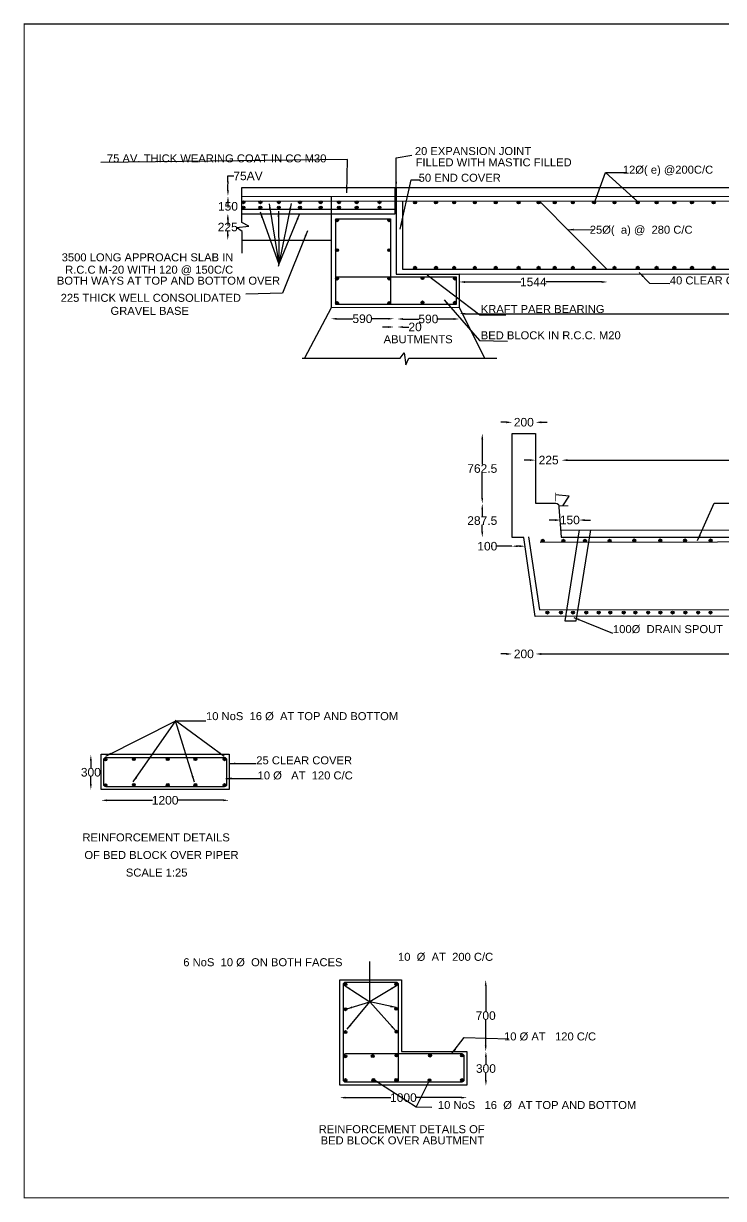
# Model space of a CAD drawing. Header units: inches. Extents: x 259149 to 276530, y -202152 to -191877.
# Drawn here: x 259149 to 265265, y -202152 to -191877 of the extents above; entities that cross this region are included whole.
import ezdxf

# ---------------------------------------------------------------- set-up
doc = ezdxf.new("R2010")
doc.units = ezdxf.units.IN
doc.header["$MEASUREMENT"] = 0
doc.styles.get("Standard").update_dxf_attribs({"font": 'arial.ttf'})
doc.dimstyles.new('ST100', dxfattribs={"dimtxt": 75, "dimasz": 50, "dimexe": 0, "dimexo": 300, "dimgap": 0.09, "dimtad": 0, "dimtih": 1, "dimtoh": 1, "dimdec": 0, "dimzin": 0, "dimdsep": 46, "dimtxsty": 'Standard', "dimcen": 0, "dimse1": 1, "dimse2": 1, "dimadec": 0, "dimazin": 0, "dimtfac": 1, "dimtdec": 0, "dimtofl": 0, "dimtmove": 0, "dimatfit": 3, "dimfxl": 2000, "dimtolj": 1, "dimtzin": 0, "dimarcsym": 0})

# ---------------------------------------------------------------- blocks, each defined once
blk = doc.blocks.new('*D7')
at = {"color": 0, "lineweight": -2, "transparency": 16777216}
for p, q in [((263187, -200290), (263187, -200515)), ((263187, -200816), (263187, -200592))]:
    blk.add_line(p, q, dxfattribs=at)
at = {"color": 0, "transparency": 16777216}
for points in [[(263179, -200290), (263195, -200290), (263187, -200240)], [(263179, -200816), (263195, -200816), (263187, -200866)]]:
    blk.add_solid(points, dxfattribs=at)
at = {"layer": 'Defpoints', "color": 0, "transparency": 16777216}
for p in [(263189, -200240), (263187, -200866), (263189, -200866)]:
    blk.add_point(p, dxfattribs=at)
at = {"color": 0, "transparency": 16777216, "insert": (263187, -200553), "char_height": 75, "attachment_point": 5}
blk.add_mtext('\\A1;700', dxfattribs=at)
blk = doc.blocks.new('*D8')
at = {"color": 0, "lineweight": -2, "transparency": 16777216}
for p, q in [((263189, -200916), (263189, -200978)), ((263189, -201116), (263189, -201055))]:
    blk.add_line(p, q, dxfattribs=at)
at = {"color": 0, "transparency": 16777216}
for points in [[(263180, -200916), (263197, -200916), (263189, -200866)], [(263180, -201116), (263197, -201116), (263189, -201166)]]:
    blk.add_solid(points, dxfattribs=at)
at = {"layer": 'Defpoints', "color": 0, "transparency": 16777216}
for p in [(263187, -200866), (263187, -201166), (263189, -201166)]:
    blk.add_point(p, dxfattribs=at)
at = {"color": 0, "transparency": 16777216, "insert": (263189, -201016), "char_height": 75, "attachment_point": 5}
blk.add_mtext('\\A1;300', dxfattribs=at)
blk = doc.blocks.new('*D9')
at = {"color": 0, "lineweight": -2, "transparency": 16777216}
for p, q in [((261961, -201270), (262359, -201270)), ((262974, -201270), (262576, -201270))]:
    blk.add_line(p, q, dxfattribs=at)
at = {"color": 0, "transparency": 16777216}
for points in [[(261961, -201262), (261961, -201278), (261911, -201270)], [(262974, -201262), (262974, -201278), (263024, -201270)]]:
    blk.add_solid(points, dxfattribs=at)
at = {"layer": 'Defpoints', "color": 0, "transparency": 16777216}
for p in [(261911, -201266), (263024, -201266), (263024, -201270)]:
    blk.add_point(p, dxfattribs=at)
at = {"color": 0, "transparency": 16777216, "insert": (262468, -201270), "char_height": 75, "attachment_point": 5}
blk.add_mtext('\\A1;1000', dxfattribs=at)
blk = doc.blocks.new('*D10')
at = {"color": 0, "lineweight": -2, "transparency": 16777216}
for p, q in [((259877, -198670), (260277, -198670)), ((260894, -198670), (260494, -198670))]:
    blk.add_line(p, q, dxfattribs=at)
at = {"color": 0, "transparency": 16777216}
for points in [[(259877, -198662), (259877, -198678), (259827, -198670)], [(260894, -198662), (260894, -198678), (260944, -198670)]]:
    blk.add_solid(points, dxfattribs=at)
at = {"layer": 'Defpoints', "color": 0, "transparency": 16777216}
for p in [(259827, -198668), (260944, -198668), (260944, -198670)]:
    blk.add_point(p, dxfattribs=at)
at = {"color": 0, "transparency": 16777216, "insert": (260386, -198670), "char_height": 75, "attachment_point": 5}
blk.add_mtext('\\A1;1200', dxfattribs=at)
blk = doc.blocks.new('*D11')
at = {"color": 0, "lineweight": -2, "transparency": 16777216}
for p, q in [((259737, -198322), (259737, -198386)), ((259737, -198528), (259737, -198463))]:
    blk.add_line(p, q, dxfattribs=at)
at = {"color": 0, "transparency": 16777216}
for points in [[(259729, -198322), (259745, -198322), (259737, -198272)], [(259729, -198528), (259745, -198528), (259737, -198578)]]:
    blk.add_solid(points, dxfattribs=at)
at = {"layer": 'Defpoints', "color": 0, "transparency": 16777216}
for p in [(259737, -198272), (259737, -198272), (259737, -198578)]:
    blk.add_point(p, dxfattribs=at)
at = {"color": 0, "transparency": 16777216, "insert": (259737, -198425), "char_height": 75, "attachment_point": 5}
blk.add_mtext('\\A1;300', dxfattribs=at)
blk = doc.blocks.new('*D20')
at = {"color": 0, "lineweight": -2, "transparency": 16777216}
for p, q in [((263157, -195512), (263157, -195731)), ((263157, -196026), (263157, -195807))]:
    blk.add_line(p, q, dxfattribs=at)
at = {"color": 0, "transparency": 16777216}
for points in [[(263149, -195512), (263165, -195512), (263157, -195462)], [(263149, -196026), (263165, -196026), (263157, -196076)]]:
    blk.add_solid(points, dxfattribs=at)
at = {"layer": 'Defpoints', "color": 0, "transparency": 16777216}
for p in [(263157, -195462), (263157, -196076), (263157, -196076)]:
    blk.add_point(p, dxfattribs=at)
at = {"color": 0, "transparency": 16777216, "insert": (263157, -195769), "char_height": 75, "attachment_point": 5}
blk.add_mtext('\\A1;762.5', dxfattribs=at)
blk = doc.blocks.new('*D21')
at = {"color": 0, "lineweight": -2, "transparency": 16777216}
for p, q in [((263157, -196126), (263157, -196185)), ((263157, -196322), (263157, -196262))]:
    blk.add_line(p, q, dxfattribs=at)
at = {"color": 0, "transparency": 16777216}
for points in [[(263149, -196126), (263165, -196126), (263157, -196076)], [(263149, -196322), (263165, -196322), (263157, -196372)]]:
    blk.add_solid(points, dxfattribs=at)
at = {"layer": 'Defpoints', "color": 0, "transparency": 16777216}
for p in [(263157, -196076), (263157, -196372), (263157, -196372)]:
    blk.add_point(p, dxfattribs=at)
at = {"color": 0, "transparency": 16777216, "insert": (263157, -196224), "char_height": 75, "attachment_point": 5}
blk.add_mtext('\\A1;287.5', dxfattribs=at)
blk = doc.blocks.new('*D26')
at = {"color": 0, "lineweight": -2, "transparency": 16777216}
for p, q in [((263368, -195364), (263318, -195364)), ((263673, -195364), (263723, -195364))]:
    blk.add_line(p, q, dxfattribs=at)
at = {"color": 0, "transparency": 16777216}
for points in [[(263368, -195356), (263368, -195373), (263418, -195364)], [(263673, -195356), (263673, -195373), (263623, -195364)]]:
    blk.add_solid(points, dxfattribs=at)
at = {"layer": 'Defpoints', "color": 0, "transparency": 16777216}
for p in [(263623, -195364), (263418, -195463), (263623, -195463)]:
    blk.add_point(p, dxfattribs=at)
at = {"color": 0, "transparency": 16777216, "insert": (263520, -195364), "char_height": 75, "attachment_point": 5}
blk.add_mtext('\\A1;200', dxfattribs=at)
blk = doc.blocks.new('*D27')
at = {"color": 0, "lineweight": -2, "transparency": 16777216}
for p, q in [((263573, -195695), (263523, -195695)), ((263902, -195695), (263952, -195695))]:
    blk.add_line(p, q, dxfattribs=at)
at = {"color": 0, "transparency": 16777216}
for points in [[(263573, -195687), (263573, -195703), (263623, -195695)], [(263902, -195687), (263902, -195703), (263852, -195695)]]:
    blk.add_solid(points, dxfattribs=at)
at = {"layer": 'Defpoints', "color": 0, "transparency": 16777216}
for p in [(263623, -195697), (263852, -195695), (263852, -195697)]:
    blk.add_point(p, dxfattribs=at)
at = {"color": 0, "transparency": 16777216, "insert": (263737, -195695), "char_height": 75, "attachment_point": 5}
blk.add_mtext('\\A1;225', dxfattribs=at)
blk = doc.blocks.new('*D22')
at = {"color": 0, "lineweight": -2, "transparency": 16777216}
for p, q in [((263902, -195696), (265890, -195696)), ((268105, -195696), (266117, -195696))]:
    blk.add_line(p, q, dxfattribs=at)
at = {"color": 0, "transparency": 16777216}
for points in [[(263902, -195687), (263902, -195704), (263852, -195696)], [(268105, -195687), (268105, -195704), (268155, -195696)]]:
    blk.add_solid(points, dxfattribs=at)
at = {"layer": 'Defpoints', "color": 0, "transparency": 16777216}
for p in [(263852, -195695), (268155, -195695), (268155, -195696)]:
    blk.add_point(p, dxfattribs=at)
at = {"color": 0, "transparency": 16777216, "insert": (266003, -195696), "char_height": 75, "attachment_point": 5}
blk.add_mtext('\\A1;4250', dxfattribs=at)
blk = doc.blocks.new('*D28')
at = {"color": 0, "lineweight": -2, "transparency": 16777216}
for p, q in [((263792, -196219), (263742, -196219)), ((264052, -196219), (264102, -196219))]:
    blk.add_line(p, q, dxfattribs=at)
at = {"color": 0, "transparency": 16777216}
for points in [[(263792, -196211), (263792, -196228), (263842, -196219)], [(264052, -196211), (264052, -196228), (264002, -196219)]]:
    blk.add_solid(points, dxfattribs=at)
at = {"layer": 'Defpoints', "color": 0, "transparency": 16777216}
for p in [(264002, -196219), (263842, -196306), (264002, -196306)]:
    blk.add_point(p, dxfattribs=at)
at = {"color": 0, "transparency": 16777216, "insert": (263922, -196219), "char_height": 75, "attachment_point": 5}
blk.add_mtext('\\A1;150', dxfattribs=at)
blk = doc.blocks.new('*D29')
at = {"color": 0, "lineweight": -2, "transparency": 16777216}
for p, q in [((263415, -196448), (263280, -196448)), ((263481, -196448), (263465, -196448))]:
    blk.add_line(p, q, dxfattribs=at)
at = {"color": 0, "transparency": 16777216}
for points in [[(263465, -196439), (263465, -196456), (263415, -196448)], [(263481, -196439), (263481, -196456), (263531, -196448)]]:
    blk.add_solid(points, dxfattribs=at)
at = {"layer": 'Defpoints', "color": 0, "transparency": 16777216}
for p in [(263415, -196449), (263531, -196444), (263531, -196448)]:
    blk.add_point(p, dxfattribs=at)
at = {"color": 0, "transparency": 16777216, "insert": (263201, -196448), "char_height": 75, "attachment_point": 5}
blk.add_mtext('\\A1;100', dxfattribs=at)
blk = doc.blocks.new('*D23')
at = {"color": 0, "lineweight": -2, "transparency": 16777216}
for p, q in [((263368, -197390), (263318, -197390)), ((263672, -197390), (263722, -197390))]:
    blk.add_line(p, q, dxfattribs=at)
at = {"color": 0, "transparency": 16777216}
for points in [[(263368, -197382), (263368, -197399), (263418, -197390)], [(263672, -197382), (263672, -197399), (263622, -197390)]]:
    blk.add_solid(points, dxfattribs=at)
at = {"layer": 'Defpoints', "color": 0, "transparency": 16777216}
for p in [(263418, -197391), (263622, -197390), (263622, -197391)]:
    blk.add_point(p, dxfattribs=at)
at = {"color": 0, "transparency": 16777216, "insert": (263520, -197390), "char_height": 75, "attachment_point": 5}
blk.add_mtext('\\A1;200', dxfattribs=at)
blk = doc.blocks.new('*D24')
at = {"color": 0, "lineweight": -2, "transparency": 16777216}
for p, q in [((263672, -197390), (265887, -197390)), ((268330, -197390), (266114, -197390))]:
    blk.add_line(p, q, dxfattribs=at)
at = {"color": 0, "transparency": 16777216}
for points in [[(263672, -197382), (263672, -197399), (263622, -197390)], [(268330, -197382), (268330, -197399), (268380, -197390)]]:
    blk.add_solid(points, dxfattribs=at)
at = {"layer": 'Defpoints', "color": 0, "transparency": 16777216}
for p in [(263622, -197391), (268380, -197386), (268380, -197390)]:
    blk.add_point(p, dxfattribs=at)
at = {"color": 0, "transparency": 16777216, "insert": (266001, -197390), "char_height": 75, "attachment_point": 5}
blk.add_mtext('\\A1;4700', dxfattribs=at)
blk = doc.blocks.new('*D42')
at = {"color": 0, "lineweight": -2, "transparency": 16777216}
for p, q in [((260935, -193336), (260935, -193286)), ((260935, -193592), (260935, -193642))]:
    blk.add_line(p, q, dxfattribs=at)
at = {"color": 0, "transparency": 16777216}
for points in [[(260927, -193336), (260943, -193336), (260935, -193386)], [(260927, -193592), (260943, -193592), (260935, -193542)]]:
    blk.add_solid(points, dxfattribs=at)
at = {"layer": 'Defpoints', "color": 0, "transparency": 16777216}
for p in [(261057, -193386), (260935, -193542), (261057, -193542)]:
    blk.add_point(p, dxfattribs=at)
at = {"color": 0, "transparency": 16777216, "insert": (260935, -193476), "char_height": 75, "attachment_point": 5}
blk.add_mtext('\\A1;150', dxfattribs=at)
blk = doc.blocks.new('*D43')
at = {"color": 0, "lineweight": -2, "transparency": 16777216}
for p, q in [((260935, -193260), (260935, -193210)), ((260935, -193210), (260985, -193210)), ((260935, -193436), (260935, -193486))]:
    blk.add_line(p, q, dxfattribs=at)
at = {"color": 0, "transparency": 16777216}
for points in [[(260927, -193260), (260943, -193260), (260935, -193310)], [(260927, -193436), (260943, -193436), (260935, -193386)]]:
    blk.add_solid(points, dxfattribs=at)
at = {"layer": 'Defpoints', "color": 0, "transparency": 16777216}
for p in [(260935, -193310), (261057, -193310), (261057, -193386)]:
    blk.add_point(p, dxfattribs=at)
at = {"color": 0, "transparency": 16777216, "insert": (261110, -193210), "char_height": 75, "attachment_point": 5}
blk.add_mtext('\\A1;75AV', dxfattribs=at)
blk = doc.blocks.new('*D44')
at = {"color": 0, "lineweight": -2, "transparency": 16777216}
for p, q in [((260933, -193592), (260933, -193618)), ((260933, -193721), (260933, -193695))]:
    blk.add_line(p, q, dxfattribs=at)
at = {"color": 0, "transparency": 16777216}
for points in [[(260925, -193592), (260942, -193592), (260933, -193542)], [(260925, -193721), (260942, -193721), (260933, -193771)]]:
    blk.add_solid(points, dxfattribs=at)
at = {"layer": 'Defpoints', "color": 0, "transparency": 16777216}
for p in [(260933, -193542), (261057, -193542), (261058, -193771)]:
    blk.add_point(p, dxfattribs=at)
at = {"color": 0, "transparency": 16777216, "insert": (260933, -193657), "char_height": 75, "attachment_point": 5}
blk.add_mtext('\\A1;225', dxfattribs=at)
blk = doc.blocks.new('*D33')
at = {"color": 0, "lineweight": -2, "transparency": 16777216}
for p, q in [((261885, -194459), (262027, -194459)), ((262335, -194459), (262193, -194459))]:
    blk.add_line(p, q, dxfattribs=at)
at = {"color": 0, "transparency": 16777216}
for points in [[(261885, -194451), (261885, -194467), (261835, -194459)], [(262335, -194451), (262335, -194467), (262385, -194459)]]:
    blk.add_solid(points, dxfattribs=at)
at = {"layer": 'Defpoints', "color": 0, "transparency": 16777216}
for p in [(261835, -194461), (262385, -194459), (262385, -194461)]:
    blk.add_point(p, dxfattribs=at)
at = {"color": 0, "transparency": 16777216, "insert": (262110, -194459), "char_height": 75, "attachment_point": 5}
blk.add_mtext('\\A1;590', dxfattribs=at)
blk = doc.blocks.new('*D34')
at = {"color": 0, "lineweight": -2, "transparency": 16777216}
for p, q in [((262336, -194531), (262286, -194531)), ((262465, -194531), (262515, -194531))]:
    blk.add_line(p, q, dxfattribs=at)
at = {"color": 0, "transparency": 16777216}
for points in [[(262336, -194523), (262336, -194539), (262386, -194531)], [(262465, -194523), (262465, -194539), (262415, -194531)]]:
    blk.add_solid(points, dxfattribs=at)
at = {"layer": 'Defpoints', "color": 0, "transparency": 16777216}
for p in [(262386, -194530), (262415, -194530), (262415, -194531)]:
    blk.add_point(p, dxfattribs=at)
at = {"color": 0, "transparency": 16777216, "insert": (262570, -194531), "char_height": 75, "attachment_point": 5}
blk.add_mtext('\\A1;20', dxfattribs=at)
blk = doc.blocks.new('*D35')
at = {"color": 0, "lineweight": -2, "transparency": 16777216}
for p, q in [((262464, -194461), (262603, -194461)), ((262908, -194461), (262769, -194461))]:
    blk.add_line(p, q, dxfattribs=at)
at = {"color": 0, "transparency": 16777216}
for points in [[(262464, -194453), (262464, -194469), (262414, -194461)], [(262908, -194453), (262908, -194469), (262958, -194461)]]:
    blk.add_solid(points, dxfattribs=at)
at = {"layer": 'Defpoints', "color": 0, "transparency": 16777216}
for p in [(262414, -194460), (262958, -194460), (262958, -194461)]:
    blk.add_point(p, dxfattribs=at)
at = {"color": 0, "transparency": 16777216, "insert": (262686, -194461), "char_height": 75, "attachment_point": 5}
blk.add_mtext('\\A1;590', dxfattribs=at)
blk = doc.blocks.new('*D36')
at = {"color": 0, "lineweight": -2, "transparency": 16777216}
for p, q in [((263008, -194415), (267929, -194415)), ((273146, -194415), (268153, -194415))]:
    blk.add_line(p, q, dxfattribs=at)
at = {"color": 0, "transparency": 16777216}
for points in [[(263008, -194407), (263008, -194423), (262958, -194415)], [(273146, -194407), (273146, -194423), (273196, -194415)]]:
    blk.add_solid(points, dxfattribs=at)
at = {"layer": 'Defpoints', "color": 0, "transparency": 16777216}
for p in [(262958, -194461), (273196, -194415), (273196, -194461)]:
    blk.add_point(p, dxfattribs=at)
at = {"color": 0, "transparency": 16777216, "insert": (268041, -194415), "char_height": 75, "attachment_point": 5}
blk.add_mtext('\\A1;9700', dxfattribs=at)
blk = doc.blocks.new('*D45')
at = {"color": 0, "lineweight": -2, "transparency": 16777216}
for p, q in [((263006, -194137), (263494, -194137)), ((264200, -194137), (263711, -194137))]:
    blk.add_line(p, q, dxfattribs=at)
at = {"color": 0, "transparency": 16777216}
for points in [[(263006, -194129), (263006, -194146), (262956, -194137)], [(264200, -194129), (264200, -194146), (264250, -194137)]]:
    blk.add_solid(points, dxfattribs=at)
at = {"layer": 'Defpoints', "color": 0, "transparency": 16777216}
for p in [(262956, -194142), (264250, -194137), (264250, -194142)]:
    blk.add_point(p, dxfattribs=at)
at = {"color": 0, "transparency": 16777216, "insert": (263603, -194137), "char_height": 75, "attachment_point": 5}
blk.add_mtext('\\A1;1544', dxfattribs=at)

msp = doc.modelspace()

# ---------------------------------------------------------------- hatches: boundary and pattern name
h = msp.add_hatch(color=256)
edge = h.paths.add_edge_path()
edge.add_arc((261070, -193440.3), 12.6, 0, 360)
h = msp.add_hatch(color=256)
edge = h.paths.add_edge_path()
edge.add_arc((261070, -193487), 12.6, 0, 360)
h = msp.add_hatch(color=256)
edge = h.paths.add_edge_path()
edge.add_arc((261218.4, -193440.3), 12.6, 0, 360)
h = msp.add_hatch(color=256)
edge = h.paths.add_edge_path()
edge.add_arc((261218.4, -193487), 12.6, 0, 360)
h = msp.add_hatch(color=256)
edge = h.paths.add_edge_path()
edge.add_arc((261379.1, -193440.3), 12.6, 0, 360)
h = msp.add_hatch(color=256)
edge = h.paths.add_edge_path()
edge.add_arc((261379.1, -193487), 12.6, 0, 360)
h = msp.add_hatch(color=256)
edge = h.paths.add_edge_path()
edge.add_arc((261564.1, -193440.3), 12.6, 0, 360)
h = msp.add_hatch(color=256)
edge = h.paths.add_edge_path()
edge.add_arc((261564.1, -193487), 12.6, 0, 360)
h = msp.add_hatch(color=256)
edge = h.paths.add_edge_path()
edge.add_arc((261745, -193440.3), 12.6, 0, 360)
h = msp.add_hatch(color=256)
edge = h.paths.add_edge_path()
edge.add_arc((261745, -193487), 12.6, 0, 360)
h = msp.add_hatch(color=256)
edge = h.paths.add_edge_path()
edge.add_arc((261904.7, -193440.3), 12.6, 0, 360)
h = msp.add_hatch(color=256)
edge = h.paths.add_edge_path()
edge.add_arc((261904.7, -193487), 12.6, 0, 360)
h = msp.add_hatch(color=256)
edge = h.paths.add_edge_path()
edge.add_arc((262059.6, -193440.3), 12.6, 0, 360)
h = msp.add_hatch(color=256)
edge = h.paths.add_edge_path()
edge.add_arc((262059.6, -193487), 12.6, 0, 360)
h = msp.add_hatch(color=256)
edge = h.paths.add_edge_path()
edge.add_arc((262259.4, -193440.3), 12.6, 0, 360)
h = msp.add_hatch(color=256)
edge = h.paths.add_edge_path()
edge.add_arc((262259.4, -193487), 12.6, 0, 360)
h = msp.add_hatch(color=256)
edge = h.paths.add_edge_path()
edge.add_arc((262569.7, -193442.4), 12.6, 0, 360)
h = msp.add_hatch(color=256)
edge = h.paths.add_edge_path()
edge.add_arc((262752.6, -193442.4), 12.6, 0, 360)
h = msp.add_hatch(color=256)
edge = h.paths.add_edge_path()
edge.add_arc((262911.2, -193442.4), 12.6, 0, 360)
h = msp.add_hatch(color=256)
edge = h.paths.add_edge_path()
edge.add_arc((263092.1, -193442.4), 12.6, 0, 360)
h = msp.add_hatch(color=256)
edge = h.paths.add_edge_path()
edge.add_arc((263275, -193442.4), 12.6, 0, 360)
h = msp.add_hatch(color=256)
edge = h.paths.add_edge_path()
edge.add_arc((263474.2, -193442.4), 12.6, 0, 360)
h = msp.add_hatch(color=256)
edge = h.paths.add_edge_path()
edge.add_arc((263649, -193442.4), 12.6, 0, 360)
h = msp.add_hatch(color=256)
edge = h.paths.add_edge_path()
edge.add_arc((263789.8, -193442.4), 12.6, 0, 360)
h = msp.add_hatch(color=256)
edge = h.paths.add_edge_path()
edge.add_arc((263948.3, -193442.4), 12.6, 0, 360)
h = msp.add_hatch(color=256)
edge = h.paths.add_edge_path()
edge.add_arc((264133.3, -193442.4), 12.6, 0, 360)
h = msp.add_hatch(color=256)
edge = h.paths.add_edge_path()
edge.add_arc((264312.2, -193442.4), 12.6, 0, 360)
h = msp.add_hatch(color=256)
edge = h.paths.add_edge_path()
edge.add_arc((264515.4, -193442.4), 12.6, 0, 360)
h = msp.add_hatch(color=256)
edge = h.paths.add_edge_path()
edge.add_arc((264680.5, -193442.4), 12.6, 0, 360)
h = msp.add_hatch(color=256)
edge = h.paths.add_edge_path()
edge.add_arc((264835, -193442.4), 12.6, 0, 360)
h = msp.add_hatch(color=256)
edge = h.paths.add_edge_path()
edge.add_arc((264989.5, -193442.4), 12.6, 0, 360)
h = msp.add_hatch(color=256)
edge = h.paths.add_edge_path()
edge.add_arc((265178.5, -193442.4), 12.6, 0, 360)
h = msp.add_hatch(color=256)
edge = h.paths.add_edge_path()
edge.add_arc((261888.5, -193597.6), 12.6, 0, 360)
h = msp.add_hatch(color=256)
edge = h.paths.add_edge_path()
edge.add_arc((262343.3, -193597.4), 12.6, 0, 360)
h = msp.add_hatch(color=256)
edge = h.paths.add_edge_path()
edge.add_arc((261888.5, -193859.3), 12.6, 0, 360)
h = msp.add_hatch(color=256)
edge = h.paths.add_edge_path()
edge.add_arc((262343.3, -193859), 12.6, 0, 360)
h = msp.add_hatch(color=256)
edge = h.paths.add_edge_path()
edge.add_arc((261888.5, -194107.6), 12.6, 0, 360)
h = msp.add_hatch(color=256)
edge = h.paths.add_edge_path()
edge.add_arc((262343.3, -194107.4), 12.6, 0, 360)
h = msp.add_hatch(color=256)
edge = h.paths.add_edge_path()
edge.add_arc((262569.7, -194012.6), 12.6, 0, 360)
h = msp.add_hatch(color=256)
edge = h.paths.add_edge_path()
edge.add_arc((262634.3, -194103.9), 12.6, 0, 360)
h = msp.add_hatch(color=256)
edge = h.paths.add_edge_path()
edge.add_arc((262752.6, -194012.6), 12.6, 0, 360)
h = msp.add_hatch(color=256)
edge = h.paths.add_edge_path()
edge.add_arc((262911.2, -194012.6), 12.6, 0, 360)
h = msp.add_hatch(color=256)
edge = h.paths.add_edge_path()
edge.add_arc((262917.2, -194107.4), 12.6, 0, 360)
h = msp.add_hatch(color=256)
edge = h.paths.add_edge_path()
edge.add_arc((263092.1, -194012.6), 12.6, 0, 360)
h = msp.add_hatch(color=256)
edge = h.paths.add_edge_path()
edge.add_arc((263275, -194012.6), 12.6, 0, 360)
h = msp.add_hatch(color=256)
edge = h.paths.add_edge_path()
edge.add_arc((263474.2, -194012.6), 12.6, 0, 360)
h = msp.add_hatch(color=256)
edge = h.paths.add_edge_path()
edge.add_arc((263649, -194012.6), 12.6, 0, 360)
h = msp.add_hatch(color=256)
edge = h.paths.add_edge_path()
edge.add_arc((263789.8, -194012.6), 12.6, 0, 360)
h = msp.add_hatch(color=256)
edge = h.paths.add_edge_path()
edge.add_arc((263948.3, -194012.6), 12.6, 0, 360)
h = msp.add_hatch(color=256)
edge = h.paths.add_edge_path()
edge.add_arc((264133.3, -194012.6), 12.6, 0, 360)
h = msp.add_hatch(color=256)
edge = h.paths.add_edge_path()
edge.add_arc((264312.2, -194012.6), 12.6, 0, 360)
h = msp.add_hatch(color=256)
edge = h.paths.add_edge_path()
edge.add_arc((264515.4, -194012.6), 12.6, 0, 360)
h = msp.add_hatch(color=256)
edge = h.paths.add_edge_path()
edge.add_arc((264680.5, -194012.6), 12.6, 0, 360)
h = msp.add_hatch(color=256)
edge = h.paths.add_edge_path()
edge.add_arc((264835, -194012.6), 12.6, 0, 360)
h = msp.add_hatch(color=256)
edge = h.paths.add_edge_path()
edge.add_arc((264989.5, -194012.6), 12.6, 0, 360)
h = msp.add_hatch(color=256)
edge = h.paths.add_edge_path()
edge.add_arc((265178.5, -194012.6), 12.6, 0, 360)
h = msp.add_hatch(color=256)
edge = h.paths.add_edge_path()
edge.add_arc((261888.5, -194321.9), 12.6, 0, 360)
h = msp.add_hatch(color=256)
edge = h.paths.add_edge_path()
edge.add_arc((262343.3, -194321.7), 12.6, 0, 360)
h = msp.add_hatch(color=256)
edge = h.paths.add_edge_path()
edge.add_arc((262634.3, -194315.6), 12.6, 0, 360)
h = msp.add_hatch(color=256)
edge = h.paths.add_edge_path()
edge.add_arc((262917.2, -194319), 12.6, 0, 360)
h = msp.add_hatch(color=256)
edge = h.paths.add_edge_path()
edge.add_arc((263685.3, -196399.7), 12.5, 0, 360)
h = msp.add_hatch(color=256)
edge = h.paths.add_edge_path()
edge.add_arc((263865.9, -196399.7), 12.5, 0, 360)
h = msp.add_hatch(color=256)
edge = h.paths.add_edge_path()
edge.add_arc((264054.7, -196399.7), 12.5, 0, 360)
h = msp.add_hatch(color=256)
edge = h.paths.add_edge_path()
edge.add_arc((264269.4, -196399.7), 12.5, 0, 360)
h = msp.add_hatch(color=256)
edge = h.paths.add_edge_path()
edge.add_arc((264485.3, -196396.7), 12.5, 0, 360)
h = msp.add_hatch(color=256)
edge = h.paths.add_edge_path()
edge.add_arc((264712.7, -196396.7), 12.5, 0, 360)
h = msp.add_hatch(color=256)
edge = h.paths.add_edge_path()
edge.add_arc((264928.8, -196396.7), 12.5, 0, 360)
h = msp.add_hatch(color=256)
edge = h.paths.add_edge_path()
edge.add_arc((265152.2, -196396.7), 12.5, 0, 360)
h = msp.add_hatch(color=256)
edge = h.paths.add_edge_path()
edge.add_arc((263726.3, -197028.8), 12.5, 0, 360)
h = msp.add_hatch(color=256)
edge = h.paths.add_edge_path()
edge.add_arc((263844.1, -197028.8), 12.5, 0, 360)
h = msp.add_hatch(color=256)
edge = h.paths.add_edge_path()
edge.add_arc((263949.3, -197028.8), 12.5, 0, 360)
h = msp.add_hatch(color=256)
edge = h.paths.add_edge_path()
edge.add_arc((264066.1, -197028.8), 12.5, 0, 360)
h = msp.add_hatch(color=256)
edge = h.paths.add_edge_path()
edge.add_arc((264174.4, -197028.8), 12.5, 0, 360)
h = msp.add_hatch(color=256)
edge = h.paths.add_edge_path()
edge.add_arc((264275.5, -197028.8), 12.5, 0, 360)
h = msp.add_hatch(color=256)
edge = h.paths.add_edge_path()
edge.add_arc((264393.3, -197028.8), 12.5, 0, 360)
h = msp.add_hatch(color=256)
edge = h.paths.add_edge_path()
edge.add_arc((264494.6, -197028.8), 12.5, 0, 360)
h = msp.add_hatch(color=256)
edge = h.paths.add_edge_path()
edge.add_arc((264607.1, -197028.8), 12.5, 0, 360)
h = msp.add_hatch(color=256)
edge = h.paths.add_edge_path()
edge.add_arc((264713.4, -197028.8), 12.5, 0, 360)
h = msp.add_hatch(color=256)
edge = h.paths.add_edge_path()
edge.add_arc((264820.2, -197028.8), 12.5, 0, 360)
h = msp.add_hatch(color=256)
edge = h.paths.add_edge_path()
edge.add_arc((264931.9, -197028.8), 12.5, 0, 360)
h = msp.add_hatch(color=256)
edge = h.paths.add_edge_path()
edge.add_arc((265043.7, -197028.8), 12.5, 0, 360)
h = msp.add_hatch(color=256)
edge = h.paths.add_edge_path()
edge.add_arc((265151.3, -197028.8), 12.5, 0, 360)
h = msp.add_hatch(color=256)
edge = h.paths.add_edge_path()
edge.add_arc((259865.1, -198312.2), 12.6, 0, 360)
h = msp.add_hatch(color=256)
edge = h.paths.add_edge_path()
edge.add_arc((260112.4, -198309.8), 12.6, 0, 360)
h = msp.add_hatch(color=256)
edge = h.paths.add_edge_path()
edge.add_arc((260408.9, -198310.6), 12.6, 0, 360)
h = msp.add_hatch(color=256)
edge = h.paths.add_edge_path()
edge.add_arc((260650.6, -198310.6), 12.6, 0, 360)
h = msp.add_hatch(color=256)
edge = h.paths.add_edge_path()
edge.add_arc((260905.7, -198311.4), 12.6, 0, 360)
h = msp.add_hatch(color=256)
edge = h.paths.add_edge_path()
edge.add_arc((259865.1, -198537.7), 12.6, 0, 360)
h = msp.add_hatch(color=256)
edge = h.paths.add_edge_path()
edge.add_arc((260112.4, -198535.4), 12.6, 0, 360)
h = msp.add_hatch(color=256)
edge = h.paths.add_edge_path()
edge.add_arc((260408.9, -198536.1), 12.6, 0, 360)
h = msp.add_hatch(color=256)
edge = h.paths.add_edge_path()
edge.add_arc((260650.6, -198536.1), 12.6, 0, 360)
h = msp.add_hatch(color=256)
edge = h.paths.add_edge_path()
edge.add_arc((260905.7, -198536.9), 12.6, 0, 360)
h = msp.add_hatch(color=256)
edge = h.paths.add_edge_path()
edge.add_arc((261960.4, -200279.8), 12.6, 0, 360)
h = msp.add_hatch(color=256)
edge = h.paths.add_edge_path()
edge.add_arc((262406.2, -200278.5), 12.6, 0, 360)
h = msp.add_hatch(color=256)
edge = h.paths.add_edge_path()
edge.add_arc((261961.1, -200497.2), 12.6, 0, 360)
h = msp.add_hatch(color=256)
edge = h.paths.add_edge_path()
edge.add_arc((262404.4, -200493.7), 12.6, 0, 360)
h = msp.add_hatch(color=256)
edge = h.paths.add_edge_path()
edge.add_arc((261961.1, -200696.5), 12.6, 0, 360)
h = msp.add_hatch(color=256)
edge = h.paths.add_edge_path()
edge.add_arc((262407.5, -200693.5), 12.6, 0, 360)
h = msp.add_hatch(color=256)
edge = h.paths.add_edge_path()
edge.add_arc((261960.4, -200908.6), 12.6, 0, 360)
h = msp.add_hatch(color=256)
edge = h.paths.add_edge_path()
edge.add_arc((262199.9, -200906.1), 12.6, 0, 360)
h = msp.add_hatch(color=256)
edge = h.paths.add_edge_path()
edge.add_arc((262408.1, -200901.2), 12.6, 0, 360)
h = msp.add_hatch(color=256)
edge = h.paths.add_edge_path()
edge.add_arc((262700.6, -200902.1), 12.6, 0, 360)
h = msp.add_hatch(color=256)
edge = h.paths.add_edge_path()
edge.add_arc((262980.2, -200901.5), 12.6, 0, 360)
h = msp.add_hatch(color=256)
edge = h.paths.add_edge_path()
edge.add_arc((261961.6, -201116), 12.6, 0, 360)
h = msp.add_hatch(color=256)
edge = h.paths.add_edge_path()
edge.add_arc((262206, -201115.8), 12.6, 0, 360)
h = msp.add_hatch(color=256)
edge = h.paths.add_edge_path()
edge.add_arc((262404.9, -201115.8), 12.6, 0, 360)
h = msp.add_hatch(color=256)
edge = h.paths.add_edge_path()
edge.add_arc((262696.3, -201118.2), 12.6, 0, 360)
h = msp.add_hatch(color=256)
edge = h.paths.add_edge_path()
edge.add_arc((262980.2, -201116.4), 12.6, 0, 360)

# ---------------------------------------------------------------- linework, layer by layer
at = {"const_width": 10.6}
msp.add_lwpolyline([(259153.9, -191882.1), (276488.6, -191882.1), (276488.6, -202146.7), (259153.9, -202146.7)], close=True, dxfattribs=at)
for points in [[(261058.2, -193886.7), (261058.2, -193694.8), (261008.2, -193661.8), (261117.4, -193649.2), (261057.2, -193618.5), (261057.2, -193310.2)], [(261057.2, -193310.2), (269064.6, -193310.2)], [(261057.2, -193499.7), (262395, -193499.7), (262395, -193310.2)], [(262404.8, -193310.2), (262404.8, -194069.3), (262955.8, -194069.3), (262955.8, -194361.3), (261836.1, -194364.5)], [(261057.2, -193385.9), (269538.8, -193389.7)], [(261057.2, -193427.4), (269064.6, -193431.4)], [(261836.1, -193386.3), (261836.1, -194364.5), (261604.5, -194804.4)], [(262461.1, -193428.3), (262461.1, -194025.9), (269064.6, -194025.9)], [(263657.6, -193429.1), (264246.4, -194025.9)], [(261057.2, -193542.5), (262395, -193542.5), (262395, -193499.7)], [(261058.2, -193771.1), (261836.1, -193771.1)], [(269538.8, -194070.9), (262955.8, -194069.3)], [(262955.8, -194361.3), (263176.9, -194801.4)], [(261582.2, -194804.4), (262440.9, -194804.4), (262473.3, -194756.3), (262488.2, -194861.8), (262514, -194802.5), (263285.4, -194802.5)], [(263860.8, -196095.5), (263916.7, -196010.6), (263798, -195997.3)], [(263559.6, -196365), (263656.9, -197004.5), (268348.5, -196998.8), (268444.8, -196356.7)], [(263841.7, -196306.2), (268164.3, -196301.7)], [(264002.3, -196306), (263877, -197100.3), (263978.7, -197100.3), (264105.1, -196305.9)], [(263662.5, -196412.4), (268310.3, -196404.5)], [(261913.2, -201159.1), (261913.2, -200238.4), (262449.9, -200238.4), (262449.9, -200866.3), (263021.6, -200866.3), (263021.6, -201161.1), (261913.2, -201161.1), (261913.2, -201159.1)]]:
    msp.add_lwpolyline(points)
for points in [[(261876.1, -193584.3), (262356.3, -193584.3), (262356.3, -194334.4), (261876.1, -194334.4)], [(261876.1, -194092.4), (262929.4, -194092.4), (262929.4, -194332.9), (261876.1, -194332.9)], [(259826.7, -198267.5), (260946.5, -198267.5), (260946.5, -198574.1), (259826.7, -198574.1)]]:
    msp.add_lwpolyline(points, close=True)
msp.add_lwpolyline([(263417.6, -196371.6), (263417.6, -195463), (263622.8, -195463), (263622.8, -196072.9), (263801.1, -196072.9, -0.4950229), (263826.2, -196105.7), (263846.6, -196370.2), (268158.2, -196367.6), (268182.9, -196101.6, -0.3729371), (268212.8, -196072.9), (268383, -196072.9), (268383, -195459), (268586.8, -195459), (268586.8, -196364.9), (268485.7, -196364.9), (268380.7, -197057.3), (263619.8, -197061.1), (263521.2, -196372.2), (263417.6, -196372.2)], format="xyb")
at = {"const_width": 8}
for points in [[(263798, -196056.8), (263798, -195980.9)], [(263908.2, -196095.3), (263826.9, -196095.8)]]:
    msp.add_lwpolyline(points, dxfattribs=at)
for points in [[(260903, -198551.6), (259870.2, -198551.6, -0.4142136), (259850.1, -198531.5), (259850.1, -198314.6, -0.4142136), (259870.2, -198294.6), (260903, -198294.6, -0.4142136), (260923.1, -198314.6), (260923.1, -198531.5, -0.4142136)], [(261964.2, -200260), (262402.7, -200260, -0.4142136), (262422.8, -200280.1), (262422.8, -201115, -0.4142136), (262402.7, -201135.1), (261964.2, -201135.1, -0.4142136), (261944.1, -201115), (261944.1, -200280.1, -0.4142136)], [(261964.2, -200885.4), (262977.3, -200885.4, -0.4142136), (262997.3, -200905.5), (262997.3, -201114.2, -0.4142136), (262977.3, -201134.3), (261964.2, -201134.3, -0.4142136), (261944.1, -201114.2), (261944.1, -200905.5, -0.4142136)]]:
    msp.add_lwpolyline(points, format="xyb", close=True)
for centre, radius in [((261070, -193440.3), 12.6), ((261070, -193487), 12.6), ((261218.4, -193440.3), 12.6), ((261218.4, -193487), 12.6), ((261379.1, -193440.3), 12.6), ((261379.1, -193487), 12.6), ((261564.1, -193440.3), 12.6), ((261564.1, -193487), 12.6), ((261745, -193440.3), 12.6), ((261745, -193487), 12.6), ((261904.7, -193440.3), 12.6), ((261904.7, -193487), 12.6), ((262059.6, -193440.3), 12.6), ((262059.6, -193487), 12.6), ((262259.4, -193440.3), 12.6), ((262259.4, -193487), 12.6), ((262569.7, -193442.4), 12.6), ((262752.6, -193442.4), 12.6), ((262911.2, -193442.4), 12.6), ((263092.1, -193442.4), 12.6), ((263275, -193442.4), 12.6), ((263474.2, -193442.4), 12.6), ((263649, -193442.4), 12.6), ((263789.8, -193442.4), 12.6), ((263948.3, -193442.4), 12.6), ((264133.3, -193442.4), 12.6), ((264312.2, -193442.4), 12.6), ((264515.4, -193442.4), 12.6), ((264680.5, -193442.4), 12.6), ((264835, -193442.4), 12.6), ((264989.5, -193442.4), 12.6), ((265178.5, -193442.4), 12.6), ((261888.5, -193597.6), 12.6), ((262343.3, -193597.4), 12.6), ((261888.5, -193859.3), 12.6), ((262343.3, -193859), 12.6), ((261888.5, -194107.6), 12.6), ((262343.3, -194107.4), 12.6), ((262569.7, -194012.6), 12.6), ((262634.3, -194103.9), 12.6), ((262752.6, -194012.6), 12.6), ((262911.2, -194012.6), 12.6), ((262917.2, -194107.4), 12.6), ((263092.1, -194012.6), 12.6), ((263275, -194012.6), 12.6), ((263474.2, -194012.6), 12.6), ((263649, -194012.6), 12.6), ((263789.8, -194012.6), 12.6), ((263948.3, -194012.6), 12.6), ((264133.3, -194012.6), 12.6), ((264312.2, -194012.6), 12.6), ((264515.4, -194012.6), 12.6), ((264680.5, -194012.6), 12.6), ((264835, -194012.6), 12.6), ((264989.5, -194012.6), 12.6), ((265178.5, -194012.6), 12.6), ((261888.5, -194321.9), 12.6), ((262343.3, -194321.7), 12.6), ((262634.3, -194315.6), 12.6), ((262917.2, -194319), 12.6), ((263685.3, -196399.7), 12.5), ((263865.9, -196399.7), 12.5), ((264054.7, -196399.7), 12.5), ((264269.4, -196399.7), 12.5), ((264485.3, -196396.7), 12.5), ((264712.7, -196396.7), 12.5), ((264928.8, -196396.7), 12.5), ((265152.2, -196396.7), 12.5), ((263726.3, -197028.8), 12.5), ((263844.1, -197028.8), 12.5), ((263949.3, -197028.8), 12.5), ((264066.1, -197028.8), 12.5), ((264174.4, -197028.8), 12.5), ((264275.5, -197028.8), 12.5), ((264393.3, -197028.8), 12.5), ((264494.6, -197028.8), 12.5), ((264607.1, -197028.8), 12.5), ((264713.4, -197028.8), 12.5), ((264820.2, -197028.8), 12.5), ((264931.9, -197028.8), 12.5), ((265043.7, -197028.8), 12.5), ((265151.3, -197028.8), 12.5), ((259865.1, -198312.2), 12.6), ((260112.4, -198309.8), 12.6), ((260408.9, -198310.6), 12.6), ((260650.6, -198310.6), 12.6), ((260905.7, -198311.4), 12.6), ((259865.1, -198537.7), 12.6), ((260112.4, -198535.4), 12.6), ((260408.9, -198536.1), 12.6), ((260650.6, -198536.1), 12.6), ((260905.7, -198536.9), 12.6), ((261960.4, -200279.8), 12.6), ((262406.2, -200278.5), 12.6), ((261961.1, -200497.2), 12.6), ((262404.4, -200493.7), 12.6), ((261961.1, -200696.5), 12.6), ((262407.5, -200693.5), 12.6), ((261960.4, -200908.6), 12.6), ((262199.9, -200906.1), 12.6), ((262408.1, -200901.2), 12.6), ((262700.6, -200902.1), 12.6), ((262980.2, -200901.5), 12.6), ((261961.6, -201116), 12.6), ((262206, -201115.8), 12.6), ((262404.9, -201115.8), 12.6), ((262696.3, -201118.2), 12.6), ((262980.2, -201116.4), 12.6)]:
    msp.add_circle(centre, radius)

# ---------------------------------------------------------------- texts
for s, p in [(' 20 EXPANSION JOINT', (262540.7, -193027.3)), ('  75 AV. THICK WEARING COAT IN CC M30', (259823, -193091.4)), (' FILLED WITH MASTIC FILLED', (262547.3, -193126)), (' 12Ø( e) @200C/C', (264358.1, -193190.2)), ('  50 END COVER', (262547.3, -193260.8)), ('25Ø(  a) @  280 C/C', (264096.4, -193715.2)), (' 3500 LONG APPROACH SLAB IN ', (259454.9, -193956.7)), (' R.C.C M-20 WITH 120 @ 150C/C', (259485, -194064.7)), (' BOTH WAYS AT TOP AND BOTTOM OVER', (259412.9, -194160.7)), (' 40 CLEAR COVER', (264768.8, -194158.8)), ('  225 THICK WELL CONSOLIDATED', (259418.9, -194310.7)), ('   GRAVEL BASE', (259827.4, -194424.7)), ('     KRAFT PAER BEARING', (263008.3, -194408.8)), (' ABUTMENTS', (262267.9, -194673.2)), (' BED BLOCK IN R.C.C. M20', (263116.8, -194638.5)), ('  100Ø  DRAIN SPOUT', (264244.7, -197207.7)), (' 10 NoS  16 Ø  AT TOP AND BOTTOM', (260716.1, -197968.8)), (' 25 CLEAR COVER ', (261155.3, -198355.2)), (' 10 Ø   AT  120 C/C', (261166.7, -198487.2)), ('  REINFORCEMENT DETAILS', (259609.1, -199029.2)), ('  OF BED BLOCK OVER PIPER', (259626.2, -199183)), ('    SCALE 1:25', (259934.2, -199336.8)), (' 6 NoS  10 Ø  ON BOTH FACES', (260517.4, -200120.9)), (' 10  Ø  AT  200 C/C', (262393.6, -200073.6)), ('   10 Ø AT   120 C/C', (263265.7, -200769.7)), (' 10 NoS   16  Ø  AT TOP AND BOTTOM', (262742.1, -201369.6)), ('  REINFORCEMENT DETAILS OF', (261673.1, -201581)), ('  BED BLOCK OVER ABUTMENT', (261690.3, -201678.8))]:
    msp.add_text(s, height=70).set_placement(p)

# ---------------------------------------------------------------- dimensions: what is measured, and where the dimension line sits
for base, p1, p2, text, picture, middle in [((260934.8, -193310.2), (261057.2, -193385.9), (261057.2, -193310.2), '75AV', '*D43', (261110.2, -193210.2)), ((260933.5, -193542.5), (261058.2, -193771.1), (261057.2, -193542.5), '225', '*D44', (260933.5, -193656.8)), ((263157, -196076.1), (263157.1, -195462), (263157.1, -196076.1), '762.5', '*D20', (263157, -195769)), ((263157.1, -196371.6), (263157.1, -196076.1), (263157.1, -196371.6), '287.5', '*D21', (263157.1, -196223.8)), ((259736.9, -198271.5), (259736.9, -198577.9), (259736.9, -198271.5), '300', '*D11', (259736.9, -198424.7)), ((263187.2, -200866.4), (263188.7, -200240), (263188.7, -200866.4), '700', '*D7', (263187.2, -200553.2)), ((263188.7, -201166.1), (263187.2, -200866.4), (263187.2, -201166.1), '300', '*D8', (263188.7, -201016.2))]:
    dim = msp.add_linear_dim(base=base, p1=p1, p2=p2, angle=90, text=text, dimstyle='ST100')
    dim.commit()
    dim.dimension.update_dxf_attribs({"geometry": picture, "text_midpoint": middle})
dim = msp.add_linear_dim(base=(260934.8, -193542.5), p1=(261057.2, -193385.9), p2=(261057.2, -193542.5), angle=90, text='150', dimstyle='ST100')
dim.commit()
dim.dimension.update_dxf_attribs({"geometry": '*D42', "text_midpoint": (260934.8, -193476.2), "dimtype": 160})
for base, p1, p2, text, picture, middle in [((264249.8, -194137.2), (262955.8, -194141.6), (264249.8, -194141.6), '1544', '*D45', (263602.8, -194137.2)), ((262384.8, -194459), (261834.9, -194460.9), (262384.8, -194460.9), '590', '*D33', (262109.8, -194459)), ((262415.3, -194531.1), (262386, -194530.2), (262415.3, -194530.2), '20', '*D34', (262569.6, -194531.1)), ((262958.3, -194460.9), (262414.4, -194460.2), (262958.3, -194460.2), '590', '*D35', (262686.3, -194460.9)), ((263622.8, -195364.4), (263417.6, -195463), (263622.8, -195463), '200', '*D26', (263520.2, -195364.4)), ((263852, -195695), (263622.8, -195697), (263852, -195697), '225', '*D27', (263737.4, -195695)), ((268154.8, -195695.7), (263852, -195695), (268154.8, -195695), '4250', '*D22', (266003.4, -195695.7)), ((264002.3, -196219.3), (263841.7, -196306.2), (264002.3, -196306), '150', '*D28', (263922, -196219.3)), ((263621.8, -197390.3), (263417.5, -197391), (263621.8, -197391), '200', '*D23', (263519.7, -197390.3)), ((260944.4, -198669.9), (259826.9, -198668.4), (260944.4, -198668.4), '1200', '*D10', (260385.7, -198669.9)), ((263024, -201270), (261911.5, -201266.5), (263024, -201266.5), '1000', '*D9', (262467.7, -201270))]:
    dim = msp.add_linear_dim(base=base, p1=p1, p2=p2, text=text, dimstyle='ST100')
    dim.commit()
    dim.dimension.update_dxf_attribs({"geometry": picture, "text_midpoint": middle})
for base, p1, p2, text, picture, middle in [((273196.3, -194414.8), (262958.3, -194460.9), (273196.3, -194460.9), '9700', '*D36', (268040.7, -194414.8)), ((263531.5, -196447.7), (263415.3, -196448.7), (263531.5, -196443.9), '100', '*D29', (263200.9, -196447.7))]:
    dim = msp.add_linear_dim(base=base, p1=p1, p2=p2, text=text, dimstyle='ST100')
    dim.commit()
    dim.dimension.update_dxf_attribs({"geometry": picture, "text_midpoint": middle, "dimtype": 160})
dim = msp.add_linear_dim(base=(268379.5, -197390.3), p1=(263621.8, -197391), p2=(268379.5, -197386.1), text='4700', dimstyle='ST100', override={"dimtmove": 1})
dim.commit()
dim.dimension.update_dxf_attribs({"geometry": '*D24', "text_midpoint": (266000.7, -197390.3)})

# ---------------------------------------------------------------- leaders
for points in [[(261973.9, -193358.3), (261978.5, -193066.3), (259823, -193091.4)], [(262404.8, -193310.2), (262405.6, -193052.6), (262540.7, -193027.3)], [(262439.1, -193676.8), (262536.6, -193244), (262617.1, -193244)], [(264143.1, -193427), (264233.1, -193178.5), (264420.1, -193180.3)], [(264508.3, -193427), (264234.9, -193178.5)], [(261295, -193454.9), (261378.6, -193981.5)], [(261487.5, -193450.1), (261378.6, -193981.5)], [(261215.8, -193524.9), (261378.6, -193981.5)], [(261376, -193518.3), (261378.6, -193981.5)], [(261376.8, -193519.9), (261378.6, -193981.5), (261374.8, -194000.4)], [(261561, -193542.5), (261378.6, -193981.5)], [(263906.4, -193679.2), (264129.8, -193680.4)], [(261630.3, -193690.4), (261412.1, -194235.7), (261092, -194242.6)], [(262676.3, -194075.2), (263135.4, -194425.9), (263362.5, -194424.6)], [(264527.2, -194053.5), (264619.2, -194148.8), (264794.4, -194150.5)], [(262823.2, -194294.8), (263131.4, -194647.8), (263376.8, -194653.6)], [(265038.4, -196397.6), (265183.5, -196072.7), (265371.6, -196072.7)], [(263956, -197071.3), (264295.4, -197207.9)], [(259868.1, -198282.5), (260480.7, -197976.2), (260740.4, -197976.2)], [(260107.7, -198508.6), (260480.7, -197974.8)], [(260901.3, -198286.6), (260474.9, -197972.3)], [(260641.7, -198509.9), (260476.8, -197976.1)], [(260948.7, -198349), (261181.8, -198347.1)], [(260916.5, -198477.8), (261223.5, -198479.7)], [(262399.1, -200684.2), (262173.3, -200433.2), (262173.5, -200080.3)], [(261960.4, -200292.4), (262173.3, -200433.2)], [(262406.2, -200291.1), (262173.3, -200433.2)], [(261973.1, -200493.5), (262173.3, -200433.2)], [(261975.9, -200672.4), (262173.3, -200433.2)], [(262404.4, -200481.1), (262173.3, -200433.2)], [(262891.9, -200885.4), (262998.3, -200744.5), (263388.3, -200755.5)], [(262218.5, -201115.8), (262580.8, -201351.1), (262717.1, -201353.4)], [(262696.3, -201118.2), (262580.8, -201351.1)]]:
    msp.add_leader(points, dimstyle='ST100', override={"dimgap": 0.09, "dimtad": 0})

doc.saveas('drawing.dxf')
